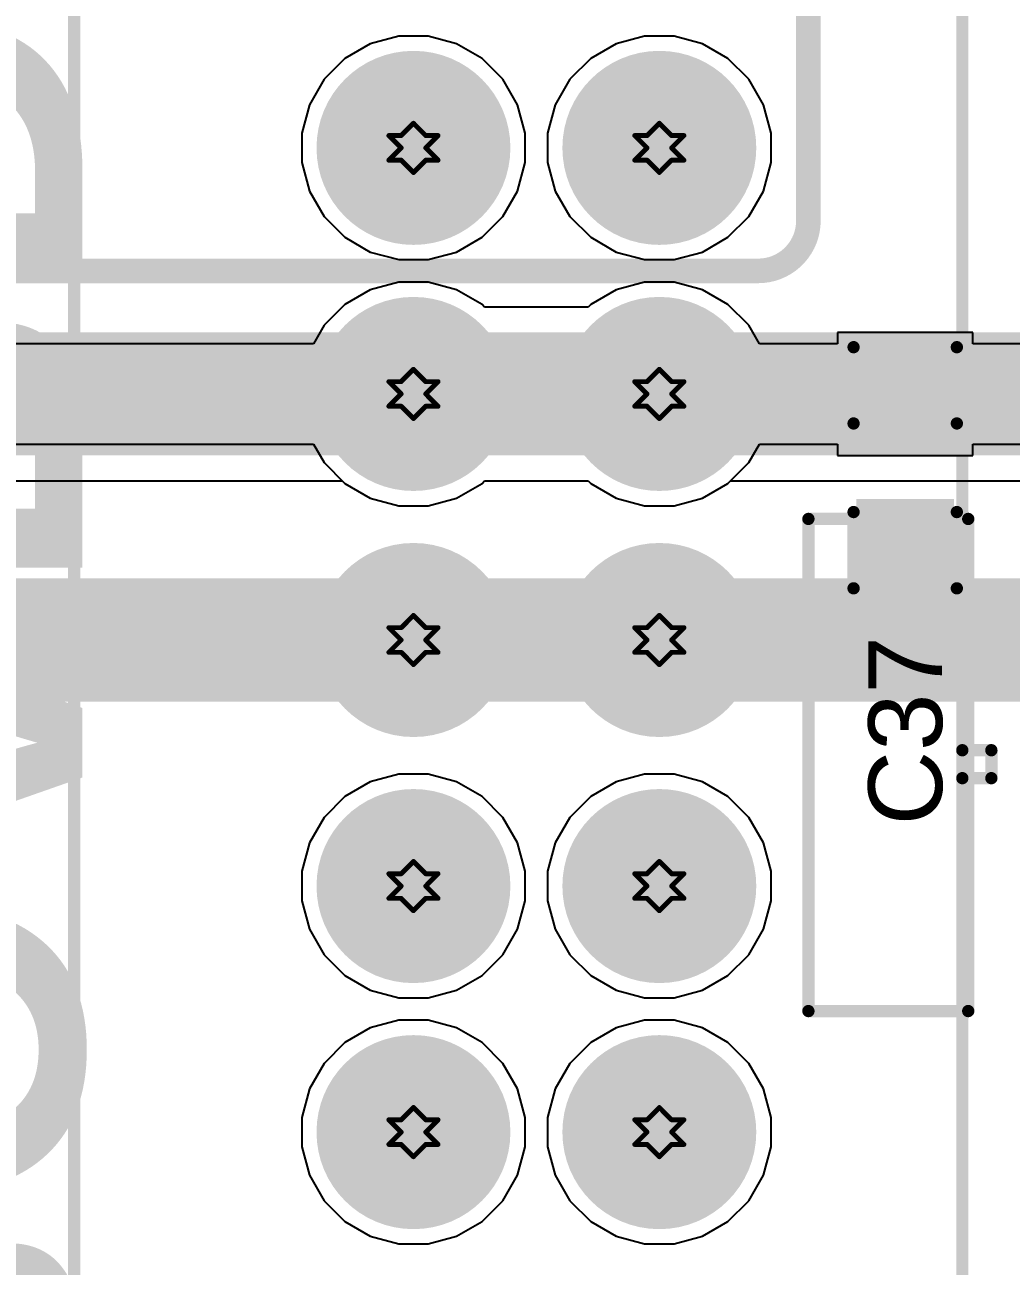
# Model space of a CAD drawing. Header units: inches. Extents: x -0.1 to 10.2, y 0 to 6.5.
# Drawn here: x 3.107 to 3.508, y 1.961 to 2.465 of the extents above; entities that cross this region are included whole.
import ezdxf

# ---------------------------------------------------------------- set-up
doc = ezdxf.new("R2010")
doc.units = ezdxf.units.IN
doc.header["$MEASUREMENT"] = 0
for name, color, linetype in [('Bottom Layer', 5, 'Continuous'), ('Bottom Overlay', 54, 'Continuous'), ('Bottom Solder', 6, 'Continuous'), ('Drill Drawing', 1, 'Continuous'), ('Multi-Layer', 9, 'Continuous'), ('Pad Holes', 156, 'Continuous'), ('Top Layer', 1, 'Continuous'), ('Top Overlay', 2, 'Continuous'), ('Top Paste', 8, 'Continuous'), ('Top Solder', 216, 'Continuous')]:
    doc.layers.add(name, color=color, linetype=linetype)
doc.styles.add('Arial', font='', dxfattribs={"height": 0.2})
doc.styles.add('Arial_Bold', font='', dxfattribs={"height": 0.2})
doc.styles.get('Arial').set_extended_font_data('Arial')
doc.styles.get('Arial_Bold').set_extended_font_data('Arial', bold=True)

# ---------------------------------------------------------------- blocks, each defined once
blk = doc.blocks.new('X9555WV_2_12_6TV01_B_54')
at = {"layer": 'Bottom Layer'}
h = blk.add_hatch(color=5, dxfattribs=at)
edge = h.paths.add_edge_path()
edge.add_arc((-0.25, 0.05), 0.03543, 0, 360)
h = blk.add_hatch(color=5, dxfattribs=at)
edge = h.paths.add_edge_path()
edge.add_arc((-0.15, 0.05), 0.03543, 0, 360)
h = blk.add_hatch(color=5, dxfattribs=at)
edge = h.paths.add_edge_path()
edge.add_arc((-0.05, 0.05), 0.03543, 0, 360)
h = blk.add_hatch(color=5, dxfattribs=at)
edge = h.paths.add_edge_path()
edge.add_arc((0.05, 0.05), 0.03543, 0, 360)
h = blk.add_hatch(color=5, dxfattribs=at)
edge = h.paths.add_edge_path()
edge.add_arc((0.15, 0.05), 0.03543, 0, 360)
h = blk.add_hatch(color=5, dxfattribs=at)
edge = h.paths.add_edge_path()
edge.add_arc((-0.25, -0.05), 0.03543, 0, 360)
h = blk.add_hatch(color=5, dxfattribs=at)
edge = h.paths.add_edge_path()
edge.add_arc((-0.15, -0.05), 0.03543, 0, 360)
h = blk.add_hatch(color=5, dxfattribs=at)
edge = h.paths.add_edge_path()
edge.add_arc((-0.05, -0.05), 0.03543, 0, 360)
h = blk.add_hatch(color=5, dxfattribs=at)
edge = h.paths.add_edge_path()
edge.add_arc((0.05, -0.05), 0.03543, 0, 360)
h = blk.add_hatch(color=5, dxfattribs=at)
edge = h.paths.add_edge_path()
edge.add_arc((0.15, -0.05), 0.03543, 0, 360)
at = {"layer": 'Bottom Solder'}
h = blk.add_hatch(color=6, dxfattribs=at)
edge = h.paths.add_edge_path()
edge.add_arc((-0.25, 0.05), 0.03943, 0, 360)
h = blk.add_hatch(color=6, dxfattribs=at)
edge = h.paths.add_edge_path()
edge.add_arc((-0.15, 0.05), 0.03943, 0, 360)
h = blk.add_hatch(color=6, dxfattribs=at)
edge = h.paths.add_edge_path()
edge.add_arc((-0.05, 0.05), 0.03943, 0, 360)
h = blk.add_hatch(color=6, dxfattribs=at)
edge = h.paths.add_edge_path()
edge.add_arc((0.05, 0.05), 0.03943, 0, 360)
h = blk.add_hatch(color=6, dxfattribs=at)
edge = h.paths.add_edge_path()
edge.add_arc((0.15, 0.05), 0.03943, 0, 360)
h = blk.add_hatch(color=6, dxfattribs=at)
edge = h.paths.add_edge_path()
edge.add_arc((-0.25, -0.05), 0.03943, 0, 360)
h = blk.add_hatch(color=6, dxfattribs=at)
edge = h.paths.add_edge_path()
edge.add_arc((-0.15, -0.05), 0.03943, 0, 360)
h = blk.add_hatch(color=6, dxfattribs=at)
edge = h.paths.add_edge_path()
edge.add_arc((-0.05, -0.05), 0.03943, 0, 360)
h = blk.add_hatch(color=6, dxfattribs=at)
edge = h.paths.add_edge_path()
edge.add_arc((0.05, -0.05), 0.03943, 0, 360)
h = blk.add_hatch(color=6, dxfattribs=at)
edge = h.paths.add_edge_path()
edge.add_arc((0.15, -0.05), 0.03943, 0, 360)
at = {"layer": 'Multi-Layer'}
h = blk.add_hatch(color=9, dxfattribs=at)
edge = h.paths.add_edge_path()
edge.add_arc((-0.25, 0.05), 0.03543, 0, 360)
h = blk.add_hatch(color=9, dxfattribs=at)
edge = h.paths.add_edge_path()
edge.add_arc((-0.15, 0.05), 0.03543, 0, 360)
h = blk.add_hatch(color=9, dxfattribs=at)
edge = h.paths.add_edge_path()
edge.add_arc((-0.05, 0.05), 0.03543, 0, 360)
h = blk.add_hatch(color=9, dxfattribs=at)
edge = h.paths.add_edge_path()
edge.add_arc((0.05, 0.05), 0.03543, 0, 360)
h = blk.add_hatch(color=9, dxfattribs=at)
edge = h.paths.add_edge_path()
edge.add_arc((0.15, 0.05), 0.03543, 0, 360)
h = blk.add_hatch(color=9, dxfattribs=at)
edge = h.paths.add_edge_path()
edge.add_arc((-0.25, -0.05), 0.03543, 0, 360)
h = blk.add_hatch(color=9, dxfattribs=at)
edge = h.paths.add_edge_path()
edge.add_arc((-0.15, -0.05), 0.03543, 0, 360)
h = blk.add_hatch(color=9, dxfattribs=at)
edge = h.paths.add_edge_path()
edge.add_arc((-0.05, -0.05), 0.03543, 0, 360)
h = blk.add_hatch(color=9, dxfattribs=at)
edge = h.paths.add_edge_path()
edge.add_arc((0.05, -0.05), 0.03543, 0, 360)
h = blk.add_hatch(color=9, dxfattribs=at)
edge = h.paths.add_edge_path()
edge.add_arc((0.15, -0.05), 0.03543, 0, 360)
at = {"layer": 'Pad Holes'}
h = blk.add_hatch(color=7, dxfattribs=at)
edge = h.paths.add_edge_path()
edge.add_arc((-0.25, 0.05), 0.02165, 0, 360)
h = blk.add_hatch(color=7, dxfattribs=at)
edge = h.paths.add_edge_path()
edge.add_arc((-0.15, 0.05), 0.02165, 0, 360)
h = blk.add_hatch(color=7, dxfattribs=at)
edge = h.paths.add_edge_path()
edge.add_arc((-0.05, 0.05), 0.02165, 0, 360)
h = blk.add_hatch(color=7, dxfattribs=at)
edge = h.paths.add_edge_path()
edge.add_arc((0.05, 0.05), 0.02165, 0, 360)
h = blk.add_hatch(color=7, dxfattribs=at)
edge = h.paths.add_edge_path()
edge.add_arc((0.15, 0.05), 0.02165, 0, 360)
h = blk.add_hatch(color=7, dxfattribs=at)
edge = h.paths.add_edge_path()
edge.add_arc((-0.25, -0.05), 0.02165, 0, 360)
h = blk.add_hatch(color=7, dxfattribs=at)
edge = h.paths.add_edge_path()
edge.add_arc((-0.15, -0.05), 0.02165, 0, 360)
h = blk.add_hatch(color=7, dxfattribs=at)
edge = h.paths.add_edge_path()
edge.add_arc((-0.05, -0.05), 0.02165, 0, 360)
h = blk.add_hatch(color=7, dxfattribs=at)
edge = h.paths.add_edge_path()
edge.add_arc((0.05, -0.05), 0.02165, 0, 360)
h = blk.add_hatch(color=7, dxfattribs=at)
edge = h.paths.add_edge_path()
edge.add_arc((0.15, -0.05), 0.02165, 0, 360)
at = {"layer": 'Top Layer'}
h = blk.add_hatch(color=1, dxfattribs=at)
edge = h.paths.add_edge_path()
edge.add_arc((-0.25, 0.05), 0.03543, 0, 360)
h = blk.add_hatch(color=1, dxfattribs=at)
edge = h.paths.add_edge_path()
edge.add_arc((-0.15, 0.05), 0.03543, 0, 360)
h = blk.add_hatch(color=1, dxfattribs=at)
edge = h.paths.add_edge_path()
edge.add_arc((-0.05, 0.05), 0.03543, 0, 360)
h = blk.add_hatch(color=1, dxfattribs=at)
edge = h.paths.add_edge_path()
edge.add_arc((0.05, 0.05), 0.03543, 0, 360)
h = blk.add_hatch(color=1, dxfattribs=at)
edge = h.paths.add_edge_path()
edge.add_arc((0.15, 0.05), 0.03543, 0, 360)
h = blk.add_hatch(color=1, dxfattribs=at)
edge = h.paths.add_edge_path()
edge.add_arc((-0.25, -0.05), 0.03543, 0, 360)
h = blk.add_hatch(color=1, dxfattribs=at)
edge = h.paths.add_edge_path()
edge.add_arc((-0.15, -0.05), 0.03543, 0, 360)
h = blk.add_hatch(color=1, dxfattribs=at)
edge = h.paths.add_edge_path()
edge.add_arc((-0.05, -0.05), 0.03543, 0, 360)
h = blk.add_hatch(color=1, dxfattribs=at)
edge = h.paths.add_edge_path()
edge.add_arc((0.05, -0.05), 0.03543, 0, 360)
h = blk.add_hatch(color=1, dxfattribs=at)
edge = h.paths.add_edge_path()
edge.add_arc((0.15, -0.05), 0.03543, 0, 360)
at = {"layer": 'Top Solder'}
h = blk.add_hatch(color=216, dxfattribs=at)
edge = h.paths.add_edge_path()
edge.add_arc((-0.25, 0.05), 0.03943, 0, 360)
h = blk.add_hatch(color=216, dxfattribs=at)
edge = h.paths.add_edge_path()
edge.add_arc((-0.15, 0.05), 0.03943, 0, 360)
h = blk.add_hatch(color=216, dxfattribs=at)
edge = h.paths.add_edge_path()
edge.add_arc((-0.05, 0.05), 0.03943, 0, 360)
h = blk.add_hatch(color=216, dxfattribs=at)
edge = h.paths.add_edge_path()
edge.add_arc((0.05, 0.05), 0.03943, 0, 360)
h = blk.add_hatch(color=216, dxfattribs=at)
edge = h.paths.add_edge_path()
edge.add_arc((0.15, 0.05), 0.03943, 0, 360)
h = blk.add_hatch(color=216, dxfattribs=at)
edge = h.paths.add_edge_path()
edge.add_arc((-0.25, -0.05), 0.03943, 0, 360)
h = blk.add_hatch(color=216, dxfattribs=at)
edge = h.paths.add_edge_path()
edge.add_arc((-0.15, -0.05), 0.03943, 0, 360)
h = blk.add_hatch(color=216, dxfattribs=at)
edge = h.paths.add_edge_path()
edge.add_arc((-0.05, -0.05), 0.03943, 0, 360)
h = blk.add_hatch(color=216, dxfattribs=at)
edge = h.paths.add_edge_path()
edge.add_arc((0.05, -0.05), 0.03943, 0, 360)
h = blk.add_hatch(color=216, dxfattribs=at)
edge = h.paths.add_edge_path()
edge.add_arc((0.15, -0.05), 0.03943, 0, 360)
at = {"layer": 'Bottom Overlay', "const_width": 0.005}
for points in [[(-0.0052, 0.17323), (-0.0052, 0.18504)], [(0.00616, 0.18504), (-0.0052, 0.18504)], [(0.00616, 0.17323), (0.00616, 0.18504)], [(0.1008, 0.17563), (-0.0992, 0.17563)], [(-0.0992, 0.11063), (-0.0992, 0.17563)], [(0.1008, 0.11063), (0.1008, 0.17563)], [(0.755, 0.17323), (-0.755, 0.17323)], [(0.1008, 0.11063), (-0.0992, 0.11063)], [(0.755, -0.188), (-0.755, -0.188)]]:
    blk.add_lwpolyline(points, dxfattribs=at)
at = {"layer": 'Bottom Overlay', "const_width": 0.0025}
for points in [[(-0.00645, 0.18504, 1), (-0.00395, 0.18504, 1)], [(-0.00645, 0.18504, 1), (-0.00395, 0.18504, 1)], [(0.00491, 0.18504, 1), (0.00741, 0.18504, 1)], [(0.00491, 0.18504, 1), (0.00741, 0.18504, 1)], [(-0.10045, 0.17563, 1), (-0.09795, 0.17563, 1)], [(-0.10045, 0.17563, 1), (-0.09795, 0.17563, 1)], [(0.09955, 0.17563, 1), (0.10205, 0.17563, 1)], [(0.09955, 0.17563, 1), (0.10205, 0.17563, 1)], [(-0.00645, 0.17323, 1), (-0.00395, 0.17323, 1)], [(0.00491, 0.17323, 1), (0.00741, 0.17323, 1)], [(-0.10045, 0.11063, 1), (-0.09795, 0.11063, 1)], [(-0.10045, 0.11063, 1), (-0.09795, 0.11063, 1)], [(0.09955, 0.11063, 1), (0.10205, 0.11063, 1)], [(0.09955, 0.11063, 1), (0.10205, 0.11063, 1)]]:
    blk.add_lwpolyline(points, format="xyb", close=True, dxfattribs=at)
blk = doc.blocks.new('C___0603_63')
at = {"layer": 'Top Layer'}
for points in [[(-0.015, 0.0175), (-0.015, -0.0175), (-0.045, -0.0175), (-0.045, 0.0175)], [(0.045, 0.0175), (0.045, -0.0175), (0.015, -0.0175), (0.015, 0.0175)]]:
    blk.add_hatch(color=1, dxfattribs=at).paths.add_polyline_path(points)
at = {"layer": 'Top Paste'}
for points in [[(-0.015, 0.0175), (-0.015, -0.0175), (-0.045, -0.0175), (-0.045, 0.0175)], [(0.045, 0.0175), (0.045, -0.0175), (0.015, -0.0175), (0.015, 0.0175)]]:
    blk.add_hatch(color=8, dxfattribs=at).paths.add_polyline_path(points)
at = {"layer": 'Top Solder'}
for points in [[(-0.01264, 0.01986), (-0.01264, -0.01986), (-0.04736, -0.01986), (-0.04736, 0.01986)], [(0.04736, 0.01986), (0.04736, -0.01986), (0.01264, -0.01986), (0.01264, 0.01986)]]:
    blk.add_hatch(color=216, dxfattribs=at).paths.add_polyline_path(points)
at = {"layer": 'Top Overlay', "const_width": 0.005}
for points in [[(-0.049, 0.021), (-0.049, -0.021)], [(-0.049, 0.021), (-0.018, 0.021)], [(0.018, 0.021), (0.049, 0.021)], [(0.049, 0.021), (0.049, -0.021)], [(-0.049, -0.021), (-0.018, -0.021)], [(0.018, -0.021), (0.049, -0.021)]]:
    blk.add_lwpolyline(points, dxfattribs=at)
at = {"layer": 'Top Overlay', "const_width": 0.0025}
for points in [[(-0.05025, 0.021, 1), (-0.04775, 0.021, 1)], [(-0.05025, 0.021, 1), (-0.04775, 0.021, 1)], [(-0.01925, 0.021, 1), (-0.01675, 0.021, 1)], [(0.01675, 0.021, 1), (0.01925, 0.021, 1)], [(0.04775, 0.021, 1), (0.05025, 0.021, 1)], [(0.04775, 0.021, 1), (0.05025, 0.021, 1)], [(-0.05025, -0.021, 1), (-0.04775, -0.021, 1)], [(-0.05025, -0.021, 1), (-0.04775, -0.021, 1)], [(-0.01925, -0.021, 1), (-0.01675, -0.021, 1)], [(0.01675, -0.021, 1), (0.01925, -0.021, 1)], [(0.04775, -0.021, 1), (0.05025, -0.021, 1)], [(0.04775, -0.021, 1), (0.05025, -0.021, 1)]]:
    blk.add_lwpolyline(points, format="xyb", close=True, dxfattribs=at)

msp = doc.modelspace()

# ---------------------------------------------------------------- linework, layer by layer
at = {"layer": 'Bottom Layer'}
for p, q in [((2.44863, 2.28005), (3.23562, 2.28005)), ((3.23562, 2.28005), (3.23667, 2.279)), ((3.23667, 2.279), (3.24703, 2.27302)), ((3.2821, 2.27302), (3.29246, 2.279)), ((3.29246, 2.279), (3.29351, 2.28005)), ((3.29351, 2.28005), (3.33562, 2.28005)), ((3.33562, 2.28005), (3.33667, 2.279)), ((3.33667, 2.279), (3.34703, 2.27302)), ((3.3821, 2.27302), (3.39246, 2.279)), ((3.39246, 2.279), (3.39351, 2.28005)), ((3.39351, 2.28005), (4.1805, 2.28005)), ((3.24703, 2.27302), (3.25858, 2.26992)), ((3.27054, 2.26992), (3.2821, 2.27302)), ((3.34703, 2.27302), (3.35858, 2.26992)), ((3.37054, 2.26992), (3.3821, 2.27302)), ((3.25858, 2.26992), (3.27054, 2.26992)), ((3.35858, 2.26992), (3.37054, 2.26992)), ((3.25858, 2.16079), (3.24703, 2.15769)), ((3.27054, 2.16079), (3.25858, 2.16079)), ((3.2821, 2.15769), (3.27054, 2.16079)), ((3.35858, 2.16079), (3.34703, 2.15769)), ((3.37054, 2.16079), (3.35858, 2.16079)), ((3.3821, 2.15769), (3.37054, 2.16079)), ((3.24703, 2.15769), (3.23667, 2.15171)), ((3.29246, 2.15171), (3.2821, 2.15769)), ((3.34703, 2.15769), (3.33667, 2.15171)), ((3.39246, 2.15171), (3.3821, 2.15769)), ((3.23667, 2.15171), (3.22821, 2.14325)), ((3.30092, 2.14325), (3.29246, 2.15171)), ((3.33667, 2.15171), (3.32821, 2.14325)), ((3.40092, 2.14325), (3.39246, 2.15171)), ((3.22821, 2.14325), (3.22223, 2.13289)), ((3.3069, 2.13289), (3.30092, 2.14325)), ((3.32821, 2.14325), (3.32223, 2.13289)), ((3.4069, 2.13289), (3.40092, 2.14325)), ((3.22223, 2.13289), (3.21913, 2.12134)), ((3.31, 2.12134), (3.3069, 2.13289)), ((3.32223, 2.13289), (3.31913, 2.12134)), ((3.41, 2.12134), (3.4069, 2.13289)), ((3.21913, 2.12134), (3.21913, 2.10937)), ((3.31, 2.10937), (3.31, 2.12134)), ((3.31913, 2.12134), (3.31913, 2.10937)), ((3.41, 2.10937), (3.41, 2.12134)), ((3.21913, 2.10937), (3.22223, 2.09782)), ((3.3069, 2.09782), (3.31, 2.10937)), ((3.31913, 2.10937), (3.32223, 2.09782)), ((3.4069, 2.09782), (3.41, 2.10937)), ((3.22223, 2.09782), (3.22821, 2.08746)), ((3.30092, 2.08746), (3.3069, 2.09782)), ((3.32223, 2.09782), (3.32821, 2.08746)), ((3.40092, 2.08746), (3.4069, 2.09782)), ((3.22821, 2.08746), (3.23667, 2.079)), ((3.29246, 2.079), (3.30092, 2.08746)), ((3.32821, 2.08746), (3.33667, 2.079)), ((3.39246, 2.079), (3.40092, 2.08746)), ((3.23667, 2.079), (3.24703, 2.07302)), ((3.2821, 2.07302), (3.29246, 2.079)), ((3.33667, 2.079), (3.34703, 2.07302)), ((3.3821, 2.07302), (3.39246, 2.079)), ((3.24703, 2.07302), (3.25858, 2.06992)), ((3.25858, 2.06992), (3.27054, 2.06992)), ((3.27054, 2.06992), (3.2821, 2.07302)), ((3.34703, 2.07302), (3.35858, 2.06992)), ((3.35858, 2.06992), (3.37054, 2.06992)), ((3.37054, 2.06992), (3.3821, 2.07302)), ((3.25858, 2.06079), (3.24703, 2.05769)), ((3.27054, 2.06079), (3.25858, 2.06079)), ((3.2821, 2.05769), (3.27054, 2.06079)), ((3.35858, 2.06079), (3.34703, 2.05769)), ((3.37054, 2.06079), (3.35858, 2.06079)), ((3.3821, 2.05769), (3.37054, 2.06079)), ((3.24703, 2.05769), (3.23667, 2.05171)), ((3.29246, 2.05171), (3.2821, 2.05769)), ((3.34703, 2.05769), (3.33667, 2.05171)), ((3.39246, 2.05171), (3.3821, 2.05769)), ((3.23667, 2.05171), (3.22821, 2.04325)), ((3.30092, 2.04325), (3.29246, 2.05171)), ((3.33667, 2.05171), (3.32821, 2.04325)), ((3.40092, 2.04325), (3.39246, 2.05171)), ((3.22821, 2.04325), (3.22223, 2.03289)), ((3.3069, 2.03289), (3.30092, 2.04325)), ((3.32821, 2.04325), (3.32223, 2.03289)), ((3.4069, 2.03289), (3.40092, 2.04325)), ((3.22223, 2.03289), (3.21913, 2.02134)), ((3.31, 2.02134), (3.3069, 2.03289)), ((3.32223, 2.03289), (3.31913, 2.02134)), ((3.41, 2.02134), (3.4069, 2.03289)), ((3.21913, 2.02134), (3.21913, 2.00937)), ((3.31, 2.00937), (3.31, 2.02134)), ((3.31913, 2.02134), (3.31913, 2.00937)), ((3.41, 2.00937), (3.41, 2.02134)), ((3.21913, 2.00937), (3.22223, 1.99782)), ((3.3069, 1.99782), (3.31, 2.00937)), ((3.31913, 2.00937), (3.32223, 1.99782)), ((3.4069, 1.99782), (3.41, 2.00937)), ((3.22223, 1.99782), (3.22821, 1.98746)), ((3.30092, 1.98746), (3.3069, 1.99782)), ((3.32223, 1.99782), (3.32821, 1.98746)), ((3.40092, 1.98746), (3.4069, 1.99782)), ((3.22821, 1.98746), (3.23667, 1.979)), ((3.29246, 1.979), (3.30092, 1.98746)), ((3.32821, 1.98746), (3.33667, 1.979)), ((3.39246, 1.979), (3.40092, 1.98746)), ((3.23667, 1.979), (3.24703, 1.97302)), ((3.2821, 1.97302), (3.29246, 1.979)), ((3.33667, 1.979), (3.34703, 1.97302)), ((3.3821, 1.97302), (3.39246, 1.979)), ((3.24703, 1.97302), (3.25858, 1.96992)), ((3.27054, 1.96992), (3.2821, 1.97302)), ((3.34703, 1.97302), (3.35858, 1.96992)), ((3.37054, 1.96992), (3.3821, 1.97302)), ((3.25858, 1.96992), (3.27054, 1.96992)), ((3.35858, 1.96992), (3.37054, 1.96992))]:
    msp.add_line(p, q, dxfattribs=at)
for points, const_width in [([(3.4252, 2.38576), (3.4252, 2.49717)], 0.01), ([(2.80965, 2.36535), (3.40479, 2.36535)], 0.01), ([(2.41968, 2.31535), (3.26457, 2.31535)], 0.05), ([(3.26457, 2.31535), (3.36457, 2.31535)], 0.05), ([(3.36457, 2.31535), (4.20945, 2.31535)], 0.05), ([(2.41968, 2.21535), (3.26457, 2.21535)], 0.05), ([(3.26457, 2.21535), (3.36457, 2.21535)], 0.05), ([(3.36457, 2.21535), (4.20945, 2.21535)], 0.05)]:
    msp.add_lwpolyline(points, dxfattribs=dict(at, const_width=const_width))
at = {"layer": 'Bottom Layer', "const_width": 0.01}
msp.add_lwpolyline([(3.4252, 2.38576, -0.414214), (3.40479, 2.36535)], format="xyb", dxfattribs=at)
at = {"layer": 'Bottom Layer'}
for points, const_width in [([(3.4227, 2.38576, 1), (3.4277, 2.38576, 1)], 0.005), ([(3.4227, 2.38576, 1), (3.4277, 2.38576, 1)], 0.005), ([(3.40229, 2.36535, 1), (3.40729, 2.36535, 1)], 0.005), ([(3.40229, 2.36535, 1), (3.40729, 2.36535, 1)], 0.005), ([(3.25207, 2.31535, 1), (3.27707, 2.31535, 1)], 0.025), ([(3.25207, 2.31535, 1), (3.27707, 2.31535, 1)], 0.025), ([(3.35207, 2.31535, 1), (3.37707, 2.31535, 1)], 0.025), ([(3.35207, 2.31535, 1), (3.37707, 2.31535, 1)], 0.025), ([(3.25207, 2.21535, 1), (3.27707, 2.21535, 1)], 0.025), ([(3.25207, 2.21535, 1), (3.27707, 2.21535, 1)], 0.025), ([(3.35207, 2.21535, 1), (3.37707, 2.21535, 1)], 0.025), ([(3.35207, 2.21535, 1), (3.37707, 2.21535, 1)], 0.025)]:
    msp.add_lwpolyline(points, format="xyb", close=True, dxfattribs=dict(at, const_width=const_width))
at = {"layer": 'Drill Drawing', "const_width": 0.002}
for points in [[(3.25957, 2.42035), (3.26457, 2.42535)], [(3.26457, 2.42535), (3.26957, 2.42035)], [(3.35957, 2.42035), (3.36457, 2.42535)], [(3.36457, 2.42535), (3.36957, 2.42035)], [(3.25457, 2.42035), (3.25957, 2.41535)], [(3.25457, 2.42035), (3.25957, 2.42035)], [(3.26957, 2.42035), (3.27457, 2.42035)], [(3.26957, 2.41535), (3.27457, 2.42035)], [(3.35457, 2.42035), (3.35957, 2.41535)], [(3.35457, 2.42035), (3.35957, 2.42035)], [(3.36957, 2.42035), (3.37457, 2.42035)], [(3.36957, 2.41535), (3.37457, 2.42035)], [(3.25457, 2.41035), (3.25957, 2.41535)], [(3.26957, 2.41535), (3.27457, 2.41035)], [(3.35457, 2.41035), (3.35957, 2.41535)], [(3.36957, 2.41535), (3.37457, 2.41035)], [(3.25457, 2.41035), (3.25957, 2.41035)], [(3.25957, 2.41035), (3.26457, 2.40535)], [(3.26457, 2.40535), (3.26957, 2.41035)], [(3.26957, 2.41035), (3.27457, 2.41035)], [(3.35457, 2.41035), (3.35957, 2.41035)], [(3.35957, 2.41035), (3.36457, 2.40535)], [(3.36457, 2.40535), (3.36957, 2.41035)], [(3.36957, 2.41035), (3.37457, 2.41035)], [(3.25957, 2.32035), (3.26457, 2.32535)], [(3.26457, 2.32535), (3.26957, 2.32035)], [(3.35957, 2.32035), (3.36457, 2.32535)], [(3.36457, 2.32535), (3.36957, 2.32035)], [(3.25457, 2.32035), (3.25957, 2.31535)], [(3.25457, 2.32035), (3.25957, 2.32035)], [(3.26957, 2.32035), (3.27457, 2.32035)], [(3.26957, 2.31535), (3.27457, 2.32035)], [(3.35457, 2.32035), (3.35957, 2.31535)], [(3.35457, 2.32035), (3.35957, 2.32035)], [(3.36957, 2.32035), (3.37457, 2.32035)], [(3.36957, 2.31535), (3.37457, 2.32035)], [(3.25457, 2.31035), (3.25957, 2.31535)], [(3.26957, 2.31535), (3.27457, 2.31035)], [(3.35457, 2.31035), (3.35957, 2.31535)], [(3.36957, 2.31535), (3.37457, 2.31035)], [(3.25457, 2.31035), (3.25957, 2.31035)], [(3.25957, 2.31035), (3.26457, 2.30535)], [(3.26457, 2.30535), (3.26957, 2.31035)], [(3.26957, 2.31035), (3.27457, 2.31035)], [(3.35457, 2.31035), (3.35957, 2.31035)], [(3.35957, 2.31035), (3.36457, 2.30535)], [(3.36457, 2.30535), (3.36957, 2.31035)], [(3.36957, 2.31035), (3.37457, 2.31035)], [(3.25957, 2.22035), (3.26457, 2.22535)], [(3.26457, 2.22535), (3.26957, 2.22035)], [(3.35957, 2.22035), (3.36457, 2.22535)], [(3.36457, 2.22535), (3.36957, 2.22035)], [(3.25457, 2.22035), (3.25957, 2.21535)], [(3.25457, 2.22035), (3.25957, 2.22035)], [(3.26957, 2.22035), (3.27457, 2.22035)], [(3.26957, 2.21535), (3.27457, 2.22035)], [(3.35457, 2.22035), (3.35957, 2.21535)], [(3.35457, 2.22035), (3.35957, 2.22035)], [(3.36957, 2.22035), (3.37457, 2.22035)], [(3.36957, 2.21535), (3.37457, 2.22035)], [(3.25457, 2.21035), (3.25957, 2.21535)], [(3.26957, 2.21535), (3.27457, 2.21035)], [(3.35457, 2.21035), (3.35957, 2.21535)], [(3.36957, 2.21535), (3.37457, 2.21035)], [(3.25457, 2.21035), (3.25957, 2.21035)], [(3.25957, 2.21035), (3.26457, 2.20535)], [(3.26457, 2.20535), (3.26957, 2.21035)], [(3.26957, 2.21035), (3.27457, 2.21035)], [(3.35457, 2.21035), (3.35957, 2.21035)], [(3.35957, 2.21035), (3.36457, 2.20535)], [(3.36457, 2.20535), (3.36957, 2.21035)], [(3.36957, 2.21035), (3.37457, 2.21035)], [(3.25957, 2.12035), (3.26457, 2.12535)], [(3.26457, 2.12535), (3.26957, 2.12035)], [(3.35957, 2.12035), (3.36457, 2.12535)], [(3.36457, 2.12535), (3.36957, 2.12035)], [(3.25457, 2.12035), (3.25957, 2.11535)], [(3.25457, 2.12035), (3.25957, 2.12035)], [(3.26957, 2.12035), (3.27457, 2.12035)], [(3.26957, 2.11535), (3.27457, 2.12035)], [(3.35457, 2.12035), (3.35957, 2.11535)], [(3.35457, 2.12035), (3.35957, 2.12035)], [(3.36957, 2.12035), (3.37457, 2.12035)], [(3.36957, 2.11535), (3.37457, 2.12035)], [(3.25457, 2.11035), (3.25957, 2.11535)], [(3.26957, 2.11535), (3.27457, 2.11035)], [(3.35457, 2.11035), (3.35957, 2.11535)], [(3.36957, 2.11535), (3.37457, 2.11035)], [(3.25457, 2.11035), (3.25957, 2.11035)], [(3.25957, 2.11035), (3.26457, 2.10535)], [(3.26457, 2.10535), (3.26957, 2.11035)], [(3.26957, 2.11035), (3.27457, 2.11035)], [(3.35457, 2.11035), (3.35957, 2.11035)], [(3.35957, 2.11035), (3.36457, 2.10535)], [(3.36457, 2.10535), (3.36957, 2.11035)], [(3.36957, 2.11035), (3.37457, 2.11035)], [(3.25957, 2.02035), (3.26457, 2.02535)], [(3.26457, 2.02535), (3.26957, 2.02035)], [(3.35957, 2.02035), (3.36457, 2.02535)], [(3.36457, 2.02535), (3.36957, 2.02035)], [(3.25457, 2.02035), (3.25957, 2.01535)], [(3.25457, 2.02035), (3.25957, 2.02035)], [(3.26957, 2.02035), (3.27457, 2.02035)], [(3.26957, 2.01535), (3.27457, 2.02035)], [(3.35457, 2.02035), (3.35957, 2.01535)], [(3.35457, 2.02035), (3.35957, 2.02035)], [(3.36957, 2.02035), (3.37457, 2.02035)], [(3.36957, 2.01535), (3.37457, 2.02035)], [(3.25457, 2.01035), (3.25957, 2.01535)], [(3.26957, 2.01535), (3.27457, 2.01035)], [(3.35457, 2.01035), (3.35957, 2.01535)], [(3.36957, 2.01535), (3.37457, 2.01035)], [(3.25457, 2.01035), (3.25957, 2.01035)], [(3.25957, 2.01035), (3.26457, 2.00535)], [(3.26457, 2.00535), (3.26957, 2.01035)], [(3.26957, 2.01035), (3.27457, 2.01035)], [(3.35457, 2.01035), (3.35957, 2.01035)], [(3.35957, 2.01035), (3.36457, 2.00535)], [(3.36457, 2.00535), (3.36957, 2.01035)], [(3.36957, 2.01035), (3.37457, 2.01035)]]:
    msp.add_lwpolyline(points, dxfattribs=at)
at = {"layer": 'Drill Drawing', "const_width": 0.001}
for points in [[(3.26407, 2.42535, 1), (3.26507, 2.42535, 1)], [(3.26407, 2.42535, 1), (3.26507, 2.42535, 1)], [(3.36407, 2.42535, 1), (3.36507, 2.42535, 1)], [(3.36407, 2.42535, 1), (3.36507, 2.42535, 1)], [(3.25407, 2.42035, 1), (3.25507, 2.42035, 1)], [(3.25407, 2.42035, 1), (3.25507, 2.42035, 1)], [(3.25907, 2.42035, 1), (3.26007, 2.42035, 1)], [(3.25907, 2.42035, 1), (3.26007, 2.42035, 1)], [(3.26907, 2.42035, 1), (3.27007, 2.42035, 1)], [(3.26907, 2.42035, 1), (3.27007, 2.42035, 1)], [(3.27407, 2.42035, 1), (3.27507, 2.42035, 1)], [(3.27407, 2.42035, 1), (3.27507, 2.42035, 1)], [(3.35407, 2.42035, 1), (3.35507, 2.42035, 1)], [(3.35407, 2.42035, 1), (3.35507, 2.42035, 1)], [(3.35907, 2.42035, 1), (3.36007, 2.42035, 1)], [(3.35907, 2.42035, 1), (3.36007, 2.42035, 1)], [(3.36907, 2.42035, 1), (3.37007, 2.42035, 1)], [(3.36907, 2.42035, 1), (3.37007, 2.42035, 1)], [(3.37407, 2.42035, 1), (3.37507, 2.42035, 1)], [(3.37407, 2.42035, 1), (3.37507, 2.42035, 1)], [(3.25907, 2.41535, 1), (3.26007, 2.41535, 1)], [(3.25907, 2.41535, 1), (3.26007, 2.41535, 1)], [(3.26907, 2.41535, 1), (3.27007, 2.41535, 1)], [(3.26907, 2.41535, 1), (3.27007, 2.41535, 1)], [(3.35907, 2.41535, 1), (3.36007, 2.41535, 1)], [(3.35907, 2.41535, 1), (3.36007, 2.41535, 1)], [(3.36907, 2.41535, 1), (3.37007, 2.41535, 1)], [(3.36907, 2.41535, 1), (3.37007, 2.41535, 1)], [(3.25407, 2.41035, 1), (3.25507, 2.41035, 1)], [(3.25407, 2.41035, 1), (3.25507, 2.41035, 1)], [(3.25907, 2.41035, 1), (3.26007, 2.41035, 1)], [(3.25907, 2.41035, 1), (3.26007, 2.41035, 1)], [(3.26907, 2.41035, 1), (3.27007, 2.41035, 1)], [(3.26907, 2.41035, 1), (3.27007, 2.41035, 1)], [(3.27407, 2.41035, 1), (3.27507, 2.41035, 1)], [(3.27407, 2.41035, 1), (3.27507, 2.41035, 1)], [(3.35407, 2.41035, 1), (3.35507, 2.41035, 1)], [(3.35407, 2.41035, 1), (3.35507, 2.41035, 1)], [(3.35907, 2.41035, 1), (3.36007, 2.41035, 1)], [(3.35907, 2.41035, 1), (3.36007, 2.41035, 1)], [(3.36907, 2.41035, 1), (3.37007, 2.41035, 1)], [(3.36907, 2.41035, 1), (3.37007, 2.41035, 1)], [(3.37407, 2.41035, 1), (3.37507, 2.41035, 1)], [(3.37407, 2.41035, 1), (3.37507, 2.41035, 1)], [(3.26407, 2.40535, 1), (3.26507, 2.40535, 1)], [(3.26407, 2.40535, 1), (3.26507, 2.40535, 1)], [(3.36407, 2.40535, 1), (3.36507, 2.40535, 1)], [(3.36407, 2.40535, 1), (3.36507, 2.40535, 1)], [(3.26407, 2.32535, 1), (3.26507, 2.32535, 1)], [(3.26407, 2.32535, 1), (3.26507, 2.32535, 1)], [(3.36407, 2.32535, 1), (3.36507, 2.32535, 1)], [(3.36407, 2.32535, 1), (3.36507, 2.32535, 1)], [(3.25407, 2.32035, 1), (3.25507, 2.32035, 1)], [(3.25407, 2.32035, 1), (3.25507, 2.32035, 1)], [(3.25907, 2.32035, 1), (3.26007, 2.32035, 1)], [(3.25907, 2.32035, 1), (3.26007, 2.32035, 1)], [(3.26907, 2.32035, 1), (3.27007, 2.32035, 1)], [(3.26907, 2.32035, 1), (3.27007, 2.32035, 1)], [(3.27407, 2.32035, 1), (3.27507, 2.32035, 1)], [(3.27407, 2.32035, 1), (3.27507, 2.32035, 1)], [(3.35407, 2.32035, 1), (3.35507, 2.32035, 1)], [(3.35407, 2.32035, 1), (3.35507, 2.32035, 1)], [(3.35907, 2.32035, 1), (3.36007, 2.32035, 1)], [(3.35907, 2.32035, 1), (3.36007, 2.32035, 1)], [(3.36907, 2.32035, 1), (3.37007, 2.32035, 1)], [(3.36907, 2.32035, 1), (3.37007, 2.32035, 1)], [(3.37407, 2.32035, 1), (3.37507, 2.32035, 1)], [(3.37407, 2.32035, 1), (3.37507, 2.32035, 1)], [(3.25907, 2.31535, 1), (3.26007, 2.31535, 1)], [(3.25907, 2.31535, 1), (3.26007, 2.31535, 1)], [(3.26907, 2.31535, 1), (3.27007, 2.31535, 1)], [(3.26907, 2.31535, 1), (3.27007, 2.31535, 1)], [(3.35907, 2.31535, 1), (3.36007, 2.31535, 1)], [(3.35907, 2.31535, 1), (3.36007, 2.31535, 1)], [(3.36907, 2.31535, 1), (3.37007, 2.31535, 1)], [(3.36907, 2.31535, 1), (3.37007, 2.31535, 1)], [(3.25407, 2.31035, 1), (3.25507, 2.31035, 1)], [(3.25407, 2.31035, 1), (3.25507, 2.31035, 1)], [(3.25907, 2.31035, 1), (3.26007, 2.31035, 1)], [(3.25907, 2.31035, 1), (3.26007, 2.31035, 1)], [(3.26907, 2.31035, 1), (3.27007, 2.31035, 1)], [(3.26907, 2.31035, 1), (3.27007, 2.31035, 1)], [(3.27407, 2.31035, 1), (3.27507, 2.31035, 1)], [(3.27407, 2.31035, 1), (3.27507, 2.31035, 1)], [(3.35407, 2.31035, 1), (3.35507, 2.31035, 1)], [(3.35407, 2.31035, 1), (3.35507, 2.31035, 1)], [(3.35907, 2.31035, 1), (3.36007, 2.31035, 1)], [(3.35907, 2.31035, 1), (3.36007, 2.31035, 1)], [(3.36907, 2.31035, 1), (3.37007, 2.31035, 1)], [(3.36907, 2.31035, 1), (3.37007, 2.31035, 1)], [(3.37407, 2.31035, 1), (3.37507, 2.31035, 1)], [(3.37407, 2.31035, 1), (3.37507, 2.31035, 1)], [(3.26407, 2.30535, 1), (3.26507, 2.30535, 1)], [(3.26407, 2.30535, 1), (3.26507, 2.30535, 1)], [(3.36407, 2.30535, 1), (3.36507, 2.30535, 1)], [(3.36407, 2.30535, 1), (3.36507, 2.30535, 1)], [(3.26407, 2.22535, 1), (3.26507, 2.22535, 1)], [(3.26407, 2.22535, 1), (3.26507, 2.22535, 1)], [(3.36407, 2.22535, 1), (3.36507, 2.22535, 1)], [(3.36407, 2.22535, 1), (3.36507, 2.22535, 1)], [(3.25407, 2.22035, 1), (3.25507, 2.22035, 1)], [(3.25407, 2.22035, 1), (3.25507, 2.22035, 1)], [(3.25907, 2.22035, 1), (3.26007, 2.22035, 1)], [(3.25907, 2.22035, 1), (3.26007, 2.22035, 1)], [(3.26907, 2.22035, 1), (3.27007, 2.22035, 1)], [(3.26907, 2.22035, 1), (3.27007, 2.22035, 1)], [(3.27407, 2.22035, 1), (3.27507, 2.22035, 1)], [(3.27407, 2.22035, 1), (3.27507, 2.22035, 1)], [(3.35407, 2.22035, 1), (3.35507, 2.22035, 1)], [(3.35407, 2.22035, 1), (3.35507, 2.22035, 1)], [(3.35907, 2.22035, 1), (3.36007, 2.22035, 1)], [(3.35907, 2.22035, 1), (3.36007, 2.22035, 1)], [(3.36907, 2.22035, 1), (3.37007, 2.22035, 1)], [(3.36907, 2.22035, 1), (3.37007, 2.22035, 1)], [(3.37407, 2.22035, 1), (3.37507, 2.22035, 1)], [(3.37407, 2.22035, 1), (3.37507, 2.22035, 1)], [(3.25907, 2.21535, 1), (3.26007, 2.21535, 1)], [(3.25907, 2.21535, 1), (3.26007, 2.21535, 1)], [(3.26907, 2.21535, 1), (3.27007, 2.21535, 1)], [(3.26907, 2.21535, 1), (3.27007, 2.21535, 1)], [(3.35907, 2.21535, 1), (3.36007, 2.21535, 1)], [(3.35907, 2.21535, 1), (3.36007, 2.21535, 1)], [(3.36907, 2.21535, 1), (3.37007, 2.21535, 1)], [(3.36907, 2.21535, 1), (3.37007, 2.21535, 1)], [(3.25407, 2.21035, 1), (3.25507, 2.21035, 1)], [(3.25407, 2.21035, 1), (3.25507, 2.21035, 1)], [(3.25907, 2.21035, 1), (3.26007, 2.21035, 1)], [(3.25907, 2.21035, 1), (3.26007, 2.21035, 1)], [(3.26907, 2.21035, 1), (3.27007, 2.21035, 1)], [(3.26907, 2.21035, 1), (3.27007, 2.21035, 1)], [(3.27407, 2.21035, 1), (3.27507, 2.21035, 1)], [(3.27407, 2.21035, 1), (3.27507, 2.21035, 1)], [(3.35407, 2.21035, 1), (3.35507, 2.21035, 1)], [(3.35407, 2.21035, 1), (3.35507, 2.21035, 1)], [(3.35907, 2.21035, 1), (3.36007, 2.21035, 1)], [(3.35907, 2.21035, 1), (3.36007, 2.21035, 1)], [(3.36907, 2.21035, 1), (3.37007, 2.21035, 1)], [(3.36907, 2.21035, 1), (3.37007, 2.21035, 1)], [(3.37407, 2.21035, 1), (3.37507, 2.21035, 1)], [(3.37407, 2.21035, 1), (3.37507, 2.21035, 1)], [(3.26407, 2.20535, 1), (3.26507, 2.20535, 1)], [(3.26407, 2.20535, 1), (3.26507, 2.20535, 1)], [(3.36407, 2.20535, 1), (3.36507, 2.20535, 1)], [(3.36407, 2.20535, 1), (3.36507, 2.20535, 1)], [(3.26407, 2.12535, 1), (3.26507, 2.12535, 1)], [(3.26407, 2.12535, 1), (3.26507, 2.12535, 1)], [(3.36407, 2.12535, 1), (3.36507, 2.12535, 1)], [(3.36407, 2.12535, 1), (3.36507, 2.12535, 1)], [(3.25407, 2.12035, 1), (3.25507, 2.12035, 1)], [(3.25407, 2.12035, 1), (3.25507, 2.12035, 1)], [(3.25907, 2.12035, 1), (3.26007, 2.12035, 1)], [(3.25907, 2.12035, 1), (3.26007, 2.12035, 1)], [(3.26907, 2.12035, 1), (3.27007, 2.12035, 1)], [(3.26907, 2.12035, 1), (3.27007, 2.12035, 1)], [(3.27407, 2.12035, 1), (3.27507, 2.12035, 1)], [(3.27407, 2.12035, 1), (3.27507, 2.12035, 1)], [(3.35407, 2.12035, 1), (3.35507, 2.12035, 1)], [(3.35407, 2.12035, 1), (3.35507, 2.12035, 1)], [(3.35907, 2.12035, 1), (3.36007, 2.12035, 1)], [(3.35907, 2.12035, 1), (3.36007, 2.12035, 1)], [(3.36907, 2.12035, 1), (3.37007, 2.12035, 1)], [(3.36907, 2.12035, 1), (3.37007, 2.12035, 1)], [(3.37407, 2.12035, 1), (3.37507, 2.12035, 1)], [(3.37407, 2.12035, 1), (3.37507, 2.12035, 1)], [(3.25907, 2.11535, 1), (3.26007, 2.11535, 1)], [(3.25907, 2.11535, 1), (3.26007, 2.11535, 1)], [(3.26907, 2.11535, 1), (3.27007, 2.11535, 1)], [(3.26907, 2.11535, 1), (3.27007, 2.11535, 1)], [(3.35907, 2.11535, 1), (3.36007, 2.11535, 1)], [(3.35907, 2.11535, 1), (3.36007, 2.11535, 1)], [(3.36907, 2.11535, 1), (3.37007, 2.11535, 1)], [(3.36907, 2.11535, 1), (3.37007, 2.11535, 1)], [(3.25407, 2.11035, 1), (3.25507, 2.11035, 1)], [(3.25407, 2.11035, 1), (3.25507, 2.11035, 1)], [(3.25907, 2.11035, 1), (3.26007, 2.11035, 1)], [(3.25907, 2.11035, 1), (3.26007, 2.11035, 1)], [(3.26907, 2.11035, 1), (3.27007, 2.11035, 1)], [(3.26907, 2.11035, 1), (3.27007, 2.11035, 1)], [(3.27407, 2.11035, 1), (3.27507, 2.11035, 1)], [(3.27407, 2.11035, 1), (3.27507, 2.11035, 1)], [(3.35407, 2.11035, 1), (3.35507, 2.11035, 1)], [(3.35407, 2.11035, 1), (3.35507, 2.11035, 1)], [(3.35907, 2.11035, 1), (3.36007, 2.11035, 1)], [(3.35907, 2.11035, 1), (3.36007, 2.11035, 1)], [(3.36907, 2.11035, 1), (3.37007, 2.11035, 1)], [(3.36907, 2.11035, 1), (3.37007, 2.11035, 1)], [(3.37407, 2.11035, 1), (3.37507, 2.11035, 1)], [(3.37407, 2.11035, 1), (3.37507, 2.11035, 1)], [(3.26407, 2.10535, 1), (3.26507, 2.10535, 1)], [(3.26407, 2.10535, 1), (3.26507, 2.10535, 1)], [(3.36407, 2.10535, 1), (3.36507, 2.10535, 1)], [(3.36407, 2.10535, 1), (3.36507, 2.10535, 1)], [(3.26407, 2.02535, 1), (3.26507, 2.02535, 1)], [(3.26407, 2.02535, 1), (3.26507, 2.02535, 1)], [(3.36407, 2.02535, 1), (3.36507, 2.02535, 1)], [(3.36407, 2.02535, 1), (3.36507, 2.02535, 1)], [(3.25407, 2.02035, 1), (3.25507, 2.02035, 1)], [(3.25407, 2.02035, 1), (3.25507, 2.02035, 1)], [(3.25907, 2.02035, 1), (3.26007, 2.02035, 1)], [(3.25907, 2.02035, 1), (3.26007, 2.02035, 1)], [(3.26907, 2.02035, 1), (3.27007, 2.02035, 1)], [(3.26907, 2.02035, 1), (3.27007, 2.02035, 1)], [(3.27407, 2.02035, 1), (3.27507, 2.02035, 1)], [(3.27407, 2.02035, 1), (3.27507, 2.02035, 1)], [(3.35407, 2.02035, 1), (3.35507, 2.02035, 1)], [(3.35407, 2.02035, 1), (3.35507, 2.02035, 1)], [(3.35907, 2.02035, 1), (3.36007, 2.02035, 1)], [(3.35907, 2.02035, 1), (3.36007, 2.02035, 1)], [(3.36907, 2.02035, 1), (3.37007, 2.02035, 1)], [(3.36907, 2.02035, 1), (3.37007, 2.02035, 1)], [(3.37407, 2.02035, 1), (3.37507, 2.02035, 1)], [(3.37407, 2.02035, 1), (3.37507, 2.02035, 1)], [(3.25907, 2.01535, 1), (3.26007, 2.01535, 1)], [(3.25907, 2.01535, 1), (3.26007, 2.01535, 1)], [(3.26907, 2.01535, 1), (3.27007, 2.01535, 1)], [(3.26907, 2.01535, 1), (3.27007, 2.01535, 1)], [(3.35907, 2.01535, 1), (3.36007, 2.01535, 1)], [(3.35907, 2.01535, 1), (3.36007, 2.01535, 1)], [(3.36907, 2.01535, 1), (3.37007, 2.01535, 1)], [(3.36907, 2.01535, 1), (3.37007, 2.01535, 1)], [(3.25407, 2.01035, 1), (3.25507, 2.01035, 1)], [(3.25407, 2.01035, 1), (3.25507, 2.01035, 1)], [(3.25907, 2.01035, 1), (3.26007, 2.01035, 1)], [(3.25907, 2.01035, 1), (3.26007, 2.01035, 1)], [(3.26907, 2.01035, 1), (3.27007, 2.01035, 1)], [(3.26907, 2.01035, 1), (3.27007, 2.01035, 1)], [(3.27407, 2.01035, 1), (3.27507, 2.01035, 1)], [(3.27407, 2.01035, 1), (3.27507, 2.01035, 1)], [(3.35407, 2.01035, 1), (3.35507, 2.01035, 1)], [(3.35407, 2.01035, 1), (3.35507, 2.01035, 1)], [(3.35907, 2.01035, 1), (3.36007, 2.01035, 1)], [(3.35907, 2.01035, 1), (3.36007, 2.01035, 1)], [(3.36907, 2.01035, 1), (3.37007, 2.01035, 1)], [(3.36907, 2.01035, 1), (3.37007, 2.01035, 1)], [(3.37407, 2.01035, 1), (3.37507, 2.01035, 1)], [(3.37407, 2.01035, 1), (3.37507, 2.01035, 1)], [(3.26407, 2.00535, 1), (3.26507, 2.00535, 1)], [(3.26407, 2.00535, 1), (3.26507, 2.00535, 1)], [(3.36407, 2.00535, 1), (3.36507, 2.00535, 1)], [(3.36407, 2.00535, 1), (3.36507, 2.00535, 1)]]:
    msp.add_lwpolyline(points, format="xyb", close=True, dxfattribs=at)
at = {"layer": 'Top Layer'}
for p, q in [((3.24703, 2.45769), (3.23667, 2.45171)), ((3.25858, 2.46079), (3.24703, 2.45769)), ((3.27054, 2.46079), (3.25858, 2.46079)), ((3.2821, 2.45769), (3.27054, 2.46079)), ((3.29246, 2.45171), (3.2821, 2.45769)), ((3.34703, 2.45769), (3.33667, 2.45171)), ((3.35858, 2.46079), (3.34703, 2.45769)), ((3.37054, 2.46079), (3.35858, 2.46079)), ((3.3821, 2.45769), (3.37054, 2.46079)), ((3.39246, 2.45171), (3.3821, 2.45769)), ((3.23667, 2.45171), (3.22821, 2.44325)), ((3.30092, 2.44325), (3.29246, 2.45171)), ((3.33667, 2.45171), (3.32821, 2.44325)), ((3.40092, 2.44325), (3.39246, 2.45171)), ((3.22821, 2.44325), (3.22223, 2.43289)), ((3.3069, 2.43289), (3.30092, 2.44325)), ((3.32821, 2.44325), (3.32223, 2.43289)), ((3.4069, 2.43289), (3.40092, 2.44325)), ((3.22223, 2.43289), (3.21913, 2.42134)), ((3.31, 2.42134), (3.3069, 2.43289)), ((3.32223, 2.43289), (3.31913, 2.42134)), ((3.41, 2.42134), (3.4069, 2.43289)), ((3.21913, 2.42134), (3.21913, 2.40937)), ((3.31, 2.40937), (3.31, 2.42134)), ((3.31913, 2.42134), (3.31913, 2.40937)), ((3.41, 2.40937), (3.41, 2.42134)), ((3.21913, 2.40937), (3.22223, 2.39782)), ((3.3069, 2.39782), (3.31, 2.40937)), ((3.31913, 2.40937), (3.32223, 2.39782)), ((3.4069, 2.39782), (3.41, 2.40937)), ((3.22223, 2.39782), (3.22821, 2.38746)), ((3.30092, 2.38746), (3.3069, 2.39782)), ((3.32223, 2.39782), (3.32821, 2.38746)), ((3.40092, 2.38746), (3.4069, 2.39782)), ((3.22821, 2.38746), (3.23667, 2.379)), ((3.29246, 2.379), (3.30092, 2.38746)), ((3.32821, 2.38746), (3.33667, 2.379)), ((3.39246, 2.379), (3.40092, 2.38746)), ((3.23667, 2.379), (3.24703, 2.37302)), ((3.2821, 2.37302), (3.29246, 2.379)), ((3.33667, 2.379), (3.34703, 2.37302)), ((3.3821, 2.37302), (3.39246, 2.379)), ((3.24703, 2.37302), (3.25858, 2.36992)), ((3.27054, 2.36992), (3.2821, 2.37302)), ((3.34703, 2.37302), (3.35858, 2.36992)), ((3.37054, 2.36992), (3.3821, 2.37302)), ((3.25858, 2.36992), (3.27054, 2.36992)), ((3.35858, 2.36992), (3.37054, 2.36992)), ((3.24703, 2.35769), (3.23667, 2.35171)), ((3.25858, 2.36079), (3.24703, 2.35769)), ((3.27054, 2.36079), (3.25858, 2.36079)), ((3.2821, 2.35769), (3.27054, 2.36079)), ((3.29246, 2.35171), (3.2821, 2.35769)), ((3.34703, 2.35769), (3.33667, 2.35171)), ((3.35858, 2.36079), (3.34703, 2.35769)), ((3.37054, 2.36079), (3.35858, 2.36079)), ((3.3821, 2.35769), (3.37054, 2.36079)), ((3.39246, 2.35171), (3.3821, 2.35769)), ((3.23667, 2.35171), (3.22821, 2.34325)), ((3.29352, 2.35066), (3.29246, 2.35171)), ((3.33667, 2.35171), (3.33561, 2.35066)), ((3.40092, 2.34325), (3.39246, 2.35171)), ((3.33561, 2.35066), (3.29352, 2.35066)), ((3.22821, 2.34325), (3.22387, 2.33575)), ((3.40525, 2.33575), (3.40092, 2.34325)), ((3.49207, 2.34035), (3.43707, 2.34035)), ((3.43707, 2.34035), (3.43707, 2.33575)), ((3.49207, 2.33575), (3.49207, 2.34035)), ((3.22387, 2.33575), (3.0407, 2.33575)), ((3.43707, 2.33575), (3.40525, 2.33575)), ((3.51581, 2.33575), (3.49207, 2.33575)), ((3.0407, 2.29496), (3.22388, 2.29496)), ((3.22388, 2.29496), (3.22821, 2.28746)), ((3.40092, 2.28746), (3.40525, 2.29496)), ((3.40525, 2.29496), (3.43707, 2.29496)), ((3.43707, 2.29496), (3.43707, 2.29035)), ((3.43707, 2.29035), (3.49207, 2.29035)), ((3.49207, 2.29035), (3.49207, 2.29496)), ((3.49207, 2.29496), (3.51581, 2.29496)), ((3.22821, 2.28746), (3.23667, 2.279)), ((3.39246, 2.279), (3.40092, 2.28746)), ((3.23667, 2.279), (3.24703, 2.27302)), ((3.2821, 2.27302), (3.29246, 2.279)), ((3.29246, 2.279), (3.29351, 2.28005)), ((3.29351, 2.28005), (3.33562, 2.28005)), ((3.33562, 2.28005), (3.33667, 2.279)), ((3.33667, 2.279), (3.34703, 2.27302)), ((3.3821, 2.27302), (3.39246, 2.279)), ((3.24703, 2.27302), (3.25858, 2.26992)), ((3.27054, 2.26992), (3.2821, 2.27302)), ((3.34703, 2.27302), (3.35858, 2.26992)), ((3.37054, 2.26992), (3.3821, 2.27302)), ((3.25858, 2.26992), (3.27054, 2.26992)), ((3.35858, 2.26992), (3.37054, 2.26992)), ((3.25858, 2.16079), (3.24703, 2.15769)), ((3.27054, 2.16079), (3.25858, 2.16079)), ((3.2821, 2.15769), (3.27054, 2.16079)), ((3.35858, 2.16079), (3.34703, 2.15769)), ((3.37054, 2.16079), (3.35858, 2.16079)), ((3.3821, 2.15769), (3.37054, 2.16079)), ((3.24703, 2.15769), (3.23667, 2.15171)), ((3.29246, 2.15171), (3.2821, 2.15769)), ((3.34703, 2.15769), (3.33667, 2.15171)), ((3.39246, 2.15171), (3.3821, 2.15769)), ((3.23667, 2.15171), (3.22821, 2.14325)), ((3.30092, 2.14325), (3.29246, 2.15171)), ((3.33667, 2.15171), (3.32821, 2.14325)), ((3.40092, 2.14325), (3.39246, 2.15171)), ((3.22821, 2.14325), (3.22223, 2.13289)), ((3.3069, 2.13289), (3.30092, 2.14325)), ((3.32821, 2.14325), (3.32223, 2.13289)), ((3.4069, 2.13289), (3.40092, 2.14325)), ((3.22223, 2.13289), (3.21913, 2.12134)), ((3.31, 2.12134), (3.3069, 2.13289)), ((3.32223, 2.13289), (3.31913, 2.12134)), ((3.41, 2.12134), (3.4069, 2.13289)), ((3.21913, 2.12134), (3.21913, 2.10937)), ((3.31, 2.10937), (3.31, 2.12134)), ((3.31913, 2.12134), (3.31913, 2.10937)), ((3.41, 2.10937), (3.41, 2.12134)), ((3.21913, 2.10937), (3.22223, 2.09782)), ((3.3069, 2.09782), (3.31, 2.10937)), ((3.31913, 2.10937), (3.32223, 2.09782)), ((3.4069, 2.09782), (3.41, 2.10937)), ((3.22223, 2.09782), (3.22821, 2.08746)), ((3.30092, 2.08746), (3.3069, 2.09782)), ((3.32223, 2.09782), (3.32821, 2.08746)), ((3.40092, 2.08746), (3.4069, 2.09782)), ((3.22821, 2.08746), (3.23667, 2.079)), ((3.29246, 2.079), (3.30092, 2.08746)), ((3.32821, 2.08746), (3.33667, 2.079)), ((3.39246, 2.079), (3.40092, 2.08746)), ((3.23667, 2.079), (3.24703, 2.07302)), ((3.2821, 2.07302), (3.29246, 2.079)), ((3.33667, 2.079), (3.34703, 2.07302)), ((3.3821, 2.07302), (3.39246, 2.079)), ((3.24703, 2.07302), (3.25858, 2.06992)), ((3.25858, 2.06992), (3.27054, 2.06992)), ((3.27054, 2.06992), (3.2821, 2.07302)), ((3.34703, 2.07302), (3.35858, 2.06992)), ((3.35858, 2.06992), (3.37054, 2.06992)), ((3.37054, 2.06992), (3.3821, 2.07302)), ((3.25858, 2.06079), (3.24703, 2.05769)), ((3.27054, 2.06079), (3.25858, 2.06079)), ((3.2821, 2.05769), (3.27054, 2.06079)), ((3.35858, 2.06079), (3.34703, 2.05769)), ((3.37054, 2.06079), (3.35858, 2.06079)), ((3.3821, 2.05769), (3.37054, 2.06079)), ((3.24703, 2.05769), (3.23667, 2.05171)), ((3.29246, 2.05171), (3.2821, 2.05769)), ((3.34703, 2.05769), (3.33667, 2.05171)), ((3.39246, 2.05171), (3.3821, 2.05769)), ((3.23667, 2.05171), (3.22821, 2.04325)), ((3.30092, 2.04325), (3.29246, 2.05171)), ((3.33667, 2.05171), (3.32821, 2.04325)), ((3.40092, 2.04325), (3.39246, 2.05171)), ((3.22821, 2.04325), (3.22223, 2.03289)), ((3.3069, 2.03289), (3.30092, 2.04325)), ((3.32821, 2.04325), (3.32223, 2.03289)), ((3.4069, 2.03289), (3.40092, 2.04325)), ((3.22223, 2.03289), (3.21913, 2.02134)), ((3.31, 2.02134), (3.3069, 2.03289)), ((3.32223, 2.03289), (3.31913, 2.02134)), ((3.41, 2.02134), (3.4069, 2.03289)), ((3.21913, 2.02134), (3.21913, 2.00937)), ((3.31, 2.00937), (3.31, 2.02134)), ((3.31913, 2.02134), (3.31913, 2.00937)), ((3.41, 2.00937), (3.41, 2.02134)), ((3.21913, 2.00937), (3.22223, 1.99782)), ((3.3069, 1.99782), (3.31, 2.00937)), ((3.31913, 2.00937), (3.32223, 1.99782)), ((3.4069, 1.99782), (3.41, 2.00937)), ((3.22223, 1.99782), (3.22821, 1.98746)), ((3.30092, 1.98746), (3.3069, 1.99782)), ((3.32223, 1.99782), (3.32821, 1.98746)), ((3.40092, 1.98746), (3.4069, 1.99782)), ((3.22821, 1.98746), (3.23667, 1.979)), ((3.29246, 1.979), (3.30092, 1.98746)), ((3.32821, 1.98746), (3.33667, 1.979)), ((3.39246, 1.979), (3.40092, 1.98746)), ((3.23667, 1.979), (3.24703, 1.97302)), ((3.2821, 1.97302), (3.29246, 1.979)), ((3.33667, 1.979), (3.34703, 1.97302)), ((3.3821, 1.97302), (3.39246, 1.979)), ((3.24703, 1.97302), (3.25858, 1.96992)), ((3.27054, 1.96992), (3.2821, 1.97302)), ((3.34703, 1.97302), (3.35858, 1.96992)), ((3.37054, 1.96992), (3.3821, 1.97302)), ((3.25858, 1.96992), (3.27054, 1.96992)), ((3.35858, 1.96992), (3.37054, 1.96992))]:
    msp.add_line(p, q, dxfattribs=at)
for points, const_width in [([(3.26457, 2.31535), (3.36457, 2.31535)], 0.05), ([(3.0407, 2.31535), (3.26457, 2.31535)], 0.02), ([(3.36457, 2.31535), (3.46457, 2.31535)], 0.02), ([(3.46457, 2.31535), (3.54331, 2.31535)], 0.02)]:
    msp.add_lwpolyline(points, dxfattribs=dict(at, const_width=const_width))
for points, const_width in [([(3.25207, 2.31535, 1), (3.27707, 2.31535, 1)], 0.025), ([(3.35207, 2.31535, 1), (3.37707, 2.31535, 1)], 0.025), ([(3.25957, 2.31535, 1), (3.26957, 2.31535, 1)], 0.01), ([(3.35957, 2.31535, 1), (3.36957, 2.31535, 1)], 0.01), ([(3.45957, 2.31535, 1), (3.46957, 2.31535, 1)], 0.01), ([(3.45957, 2.31535, 1), (3.46957, 2.31535, 1)], 0.01)]:
    msp.add_lwpolyline(points, format="xyb", close=True, dxfattribs=dict(at, const_width=const_width))

# ---------------------------------------------------------------- block references
for name, p, rotation in [('X9555WV_2_12_6TV01_B_54', (3.31457, 2.16535), 270), ('C___0603_63', (3.46457, 2.28535), 90)]:
    msp.add_blockref(name, p, dxfattribs=dict(rotation=rotation))

# ---------------------------------------------------------------- texts
at = {"layer": 'Bottom Overlay', "style": 'Arial_Bold', "text_generation_flag": 2}
msp.add_text('CIM - BOARD NO.3', height=0.119, rotation=270, dxfattribs=at).set_placement((3.01095, 1.41188))
at = {"layer": 'Top Overlay', "style": 'Arial'}
msp.add_text('C37', height=0.03, rotation=90, dxfattribs=at).set_placement((3.47957, 2.14))

doc.saveas('drawing.dxf')
